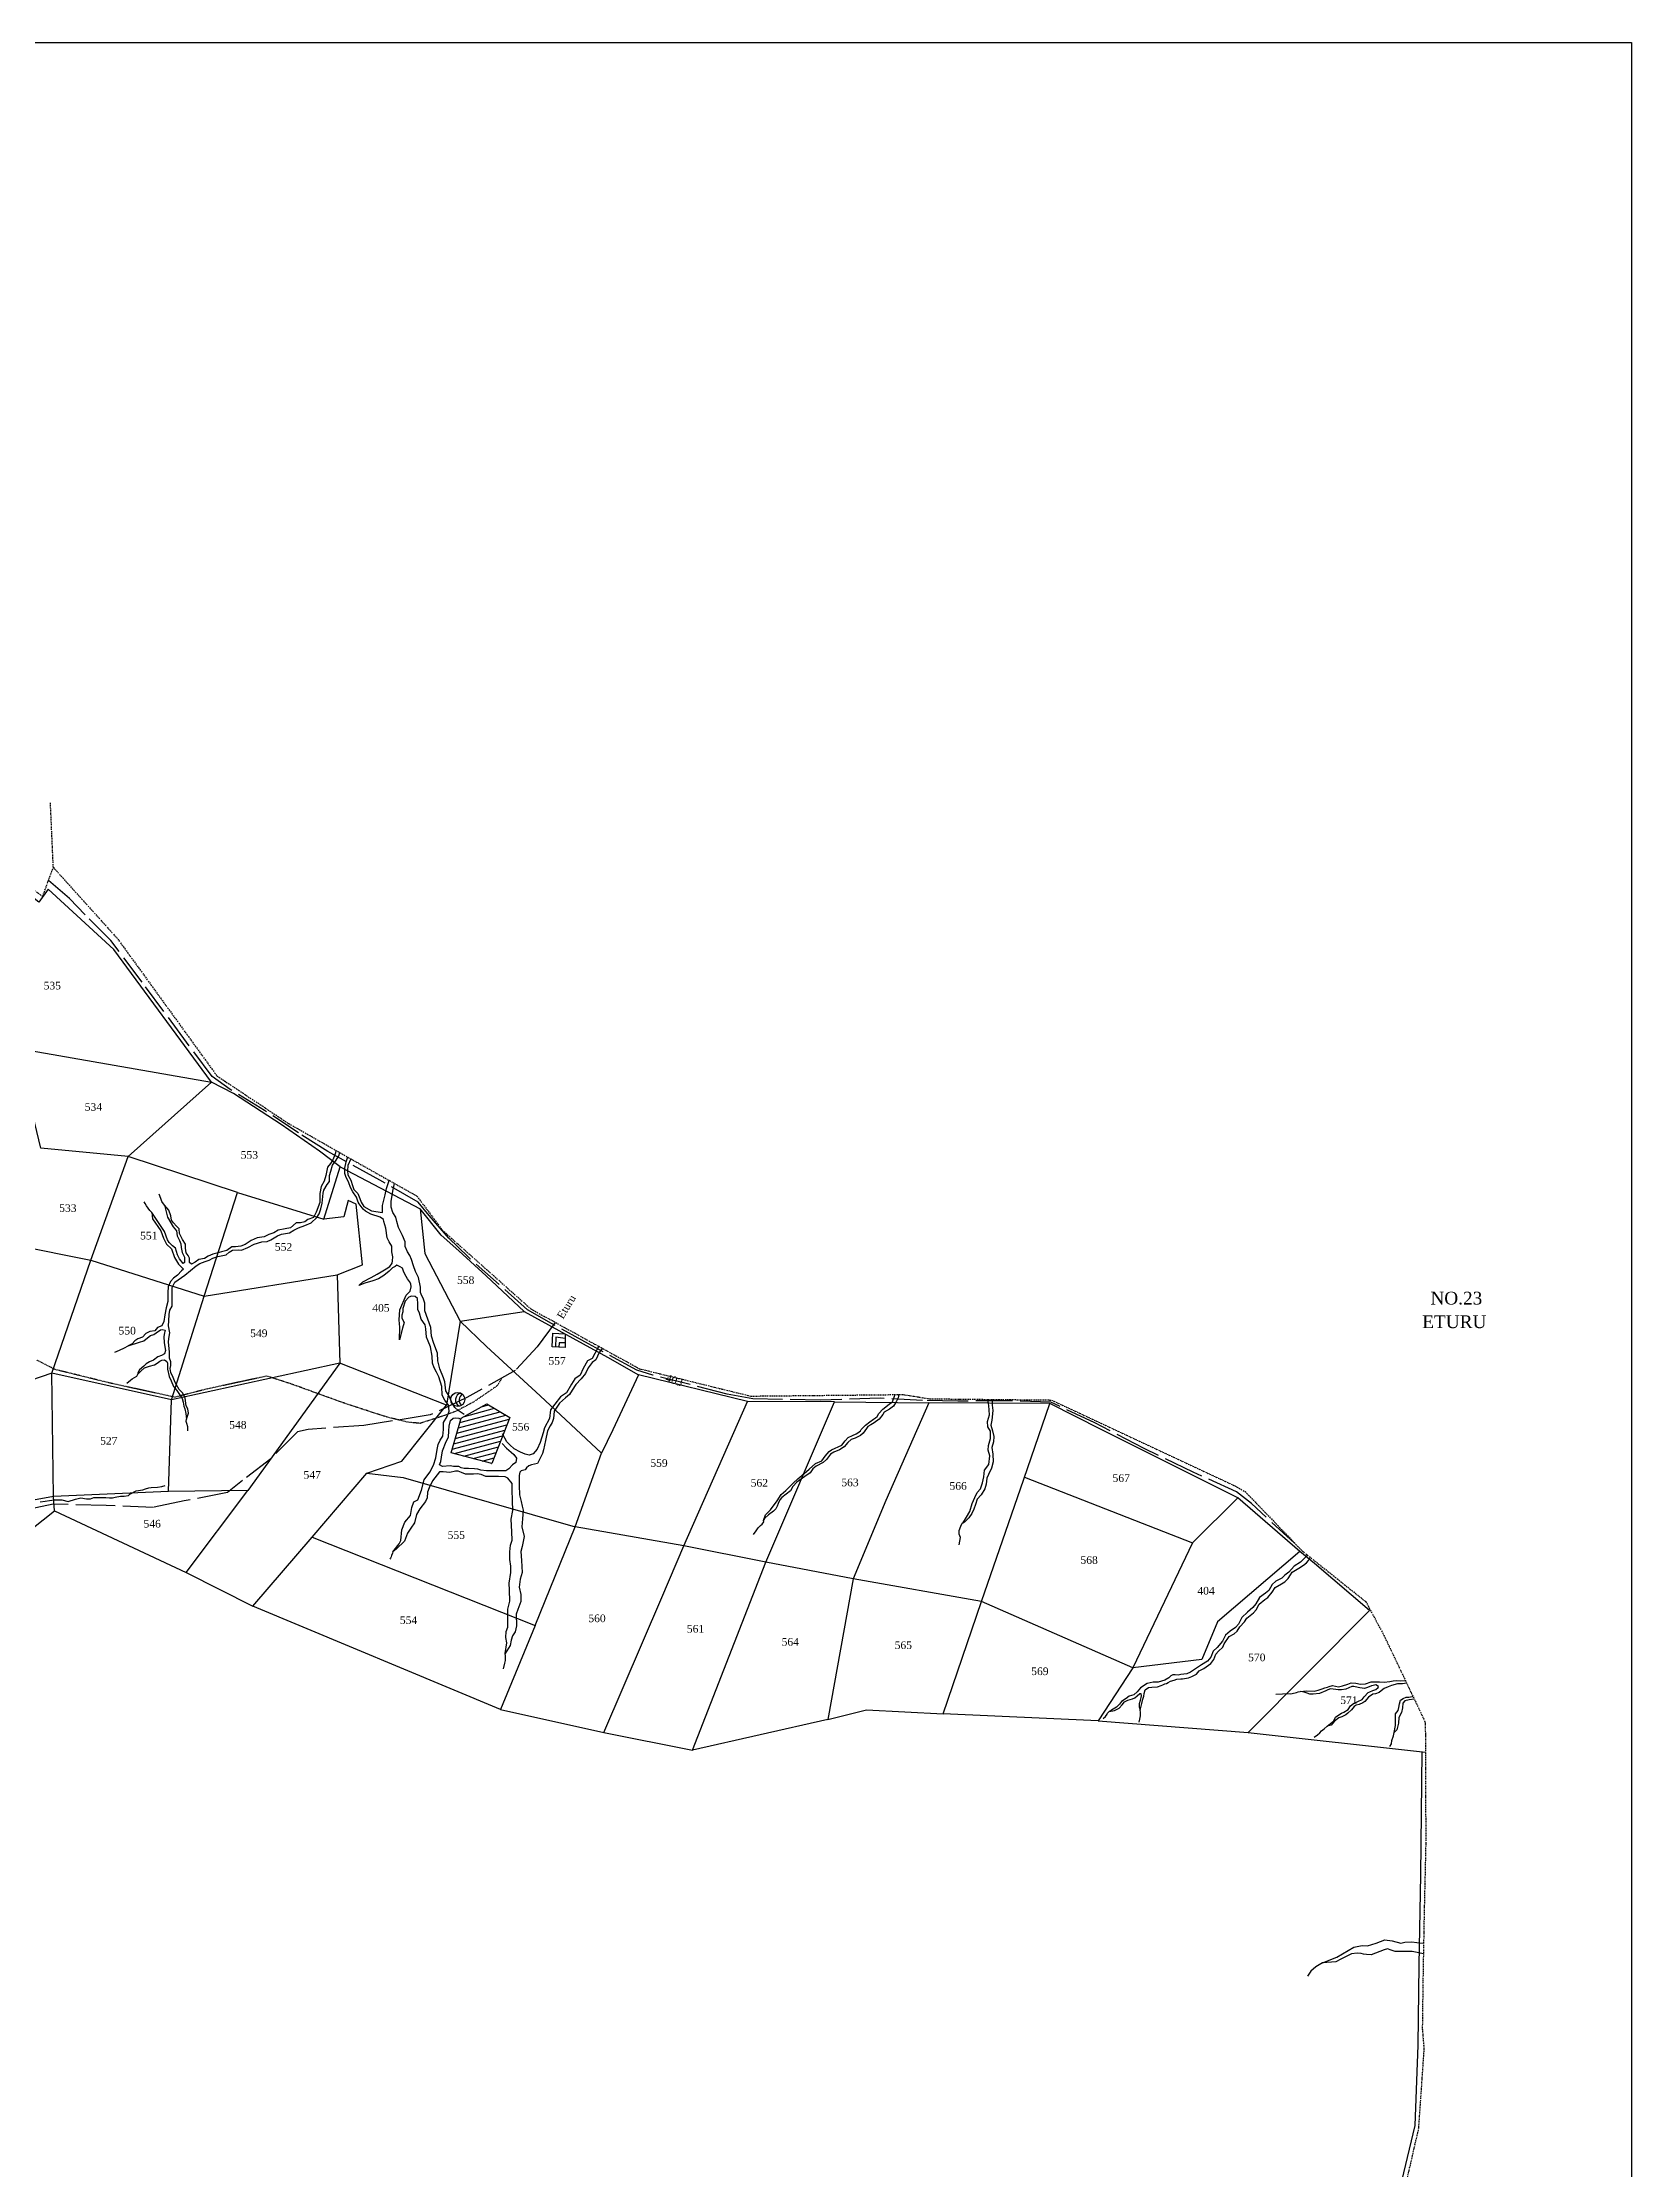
# Model space of a CAD drawing. Header units: millimetres. Extents: x 523 to 2125, y -761 to 972.
# Drawn here: x 1503 to 2125, y 138 to 972 of the extents above; entities that cross this region are included whole.
import ezdxf

# ---------------------------------------------------------------- set-up
doc = ezdxf.new("R2010")
doc.units = ezdxf.units.MM
doc.header["$MEASUREMENT"] = 0
for name, pattern in [('ACAD_ISO02W100', [15, 12, -3]), ('ACAD_ISO07W100', [3, 0, -3]), ('BORDER', [1.75, 0.5, -0.25, 0.5, -0.25, 0, -0.25])]:
    doc.linetypes.add(name, pattern=pattern)
for name, color, linetype in [('CARTTRACK', 30, 'ACAD_ISO02W100'), ('NALA', 4, 'Continuous'), ('ROUND WELL', 5, 'Continuous'), ('SQUAREWELL', 5, 'Continuous'), ('SURVEY_BND', 7, 'Continuous'), ('VILLAGE_AREA', 1, 'Continuous')]:
    doc.layers.add(name, color=color, linetype=linetype)
doc.layers.add('FOOTPATH', color=150, linetype='ACAD_ISO07W100', lineweight=30)
doc.layers.add('VILL_BOUNDARY', color=6, linetype='BORDER', lineweight=30)
doc.styles.get("Standard").update_dxf_attribs({"font": 'TIMES.TTF'})

msp = doc.modelspace()

# ---------------------------------------------------------------- hatches: boundary and pattern name
at = {"layer": 'VILLAGE_AREA'}
h = msp.add_hatch(dxfattribs=at)
h.set_pattern_fill('ANSI31', color=256, scale=15, angle=330, style=0)
h.paths.add_polyline_path([(1685.72, 432.89), (1676.73, 438.28), (1666.66, 432.62), (1662.8, 419.06), (1678.73, 414.81)])
h.paths.add_polyline_path([(1680.37, 422.95), (1688.54, 422.95), (1688.54, 427.52), (1680.37, 427.52)], flags=9)

# ---------------------------------------------------------------- linework, layer by layer
at = {"lineweight": 30}
msp.add_lwpolyline([(523.41, 971.99), (2125.4, 971.99), (2125.4, -760.56), (523.41, -760.56)], close=True, dxfattribs=at)
at = {"layer": 'CARTTRACK'}
for points in [[(1993.37, 383.67), (1976.41, 399.12), (1970.65, 403.8), (1953.57, 411.41), (1934.42, 420.73), (1915.02, 430.83), (1897.78, 438.84), (1880.42, 439.47), (1861.4, 439.31), (1847.47, 439.58), (1830.91, 440.44), (1807.59, 439.63), (1780.95, 440.19), (1771.01, 442.09), (1741.87, 449.45), (1735.56, 451.44), (1716.65, 461.73), (1702.14, 469.76), (1692.74, 475.05), (1669.31, 495.96), (1661.81, 503.14), (1654.15, 512.03), (1649.82, 517.27), (1634.86, 525.94), (1614.36, 537.13), (1602.9, 544.53), (1589.59, 553.25), (1576.17, 561.54), (1569.05, 566.57), (1559.06, 580.03), (1541.65, 603.58), (1529.3, 619.96), (1519.34, 629.91), (1513.21, 636.38), (1504.95, 643.49)], [(1703.59, 470.18), (1696.51, 460.61), (1687.85, 451.32), (1668.94, 440.74), (1654.58, 433.87), (1628.58, 429.81), (1606.68, 428.15), (1602.57, 427.27), (1592.03, 416.69), (1581.02, 408.13), (1575.13, 403.46), (1558.14, 400.18), (1546.1, 397.64), (1527.58, 398.37), (1506.73, 398.86), (1471.31, 391.67)]]:
    msp.add_lwpolyline(points, dxfattribs=at)
at = {"layer": 'FOOTPATH', "ltscale": 0.002}
msp.add_lwpolyline([(1682.62, 448.4), (1680.81, 445.3), (1671.55, 438.97), (1664.64, 435.31), (1658.52, 433.12), (1650.59, 430.59), (1645.88, 431.01), (1637.4, 433.1), (1621.96, 438.12), (1611.18, 441.99), (1599.84, 446.11), (1593.09, 448.25), (1590.63, 449.14), (1567.1, 444.07), (1554.49, 440.83), (1530.03, 446.16), (1514.9, 449.87), (1507.47, 451.7), (1500.4, 455.36)], dxfattribs=at)
at = {"layer": 'NALA'}
for points in [[(1617.69, 537.59), (1617.22, 535.85), (1616.42, 533.96), (1615.45, 532.47), (1614.29, 530.99), (1613.6, 527.82), (1612.92, 525.49), (1611.83, 523.44), (1611.31, 520.76), (1611.31, 517.15), (1609.9, 513.45), (1608.86, 511.29), (1606.52, 510.56), (1605.36, 509.64), (1603.67, 509.16), (1601.98, 509.16), (1599.81, 507.31), (1597.7, 506.81), (1595.01, 506.33), (1593.2, 505.24), (1591.27, 504.6), (1589.5, 503.76), (1586.77, 503.28), (1584.4, 502.31), (1582.03, 500.75), (1580.34, 500.06), (1578.25, 499.86), (1576.76, 499.74), (1574.83, 498.42), (1572.73, 497.8), (1570.92, 497.32), (1569.35, 496.88), (1567.54, 496.2), (1566.1, 495.19), (1563.85, 494.87), (1562.4, 493.83), (1560.99, 492.99), (1560.15, 493.63), (1560.19, 495.32), (1559.67, 496.4), (1558.9, 497.44), (1558.58, 499.33), (1558.58, 500.89), (1557.42, 502.62), (1556.29, 505.07), (1556.17, 506.9), (1555.13, 507.94), (1553.96, 509.15), (1553.2, 510.31), (1552.92, 511.96), (1552.15, 514.16), (1550.38, 516.14), (1551.59, 511.4), (1553.84, 507.67), (1555.05, 506.02), (1555.41, 504.18), (1556.33, 502.29), (1556.86, 500.97), (1556.9, 499.57), (1557.26, 497.64), (1557.26, 497.64), (1558.22, 495.79), (1558.22, 493.63), (1557.66, 493.27), (1556.29, 495.15), (1555.45, 496.6), (1554.65, 499.29), (1553.52, 500.21), (1552.19, 501.54), (1551.51, 502.5), (1550.46, 505.85), (1545.44, 513.24), (1545.72, 510.83), (1549.02, 506.01), (1550.02, 503.2), (1551.23, 500.88), (1553.2, 498.99), (1554.28, 495.56), (1555.89, 492.95), (1557.82, 491.1), (1557.1, 490.38), (1555.48, 488.68), (1553.88, 487.56), (1552.71, 486.15), (1551.83, 484.15), (1551.71, 481.9), (1551.71, 478.34), (1551.02, 475.85), (1550.58, 473.12), (1550.18, 470.59), (1549.38, 468.79), (1547.63, 468.12), (1546.55, 466.87), (1544.62, 466.55), (1543.13, 465.87), (1541.77, 464.38), (1539.92, 463.7), (1538.75, 462.94), (1537.67, 461.82), (1536.14, 460.93), (1540.64, 462.42), (1542.29, 462.9), (1543.74, 464.18), (1544.94, 464.99), (1546.23, 465.47), (1547.15, 466.03), (1548.88, 467.27), (1549.48, 467.4), (1550.61, 467.11), (1550.41, 466.03), (1550.09, 464.67), (1550.25, 462.18), (1550.81, 459.13), (1550.41, 457.88), (1549.24, 457.16), (1547.76, 456.68), (1546.11, 455.33), (1544.54, 454.69), (1543.17, 453.89), (1542.33, 453.04), (1540.6, 451.6), (1539.88, 450.44), (1540, 449.87), (1541.08, 451), (1542.53, 452.32), (1544.46, 453.04), (1546.43, 453.53), (1547.47, 454.25), (1548.52, 454.97), (1549.4, 455.41), (1550.45, 455.45), (1551.25, 454.85), (1551.61, 454.21), (1551.61, 453.13), (1551.61, 451.88), (1552.22, 448.91), (1552.98, 447.3), (1553.86, 445.02), (1555.21, 443.51), (1557.38, 440.3), (1557.66, 438.93), (1557.98, 437.33), (1558.42, 436.32), (1558.82, 434.52), (1559.08, 432.2), (1559.76, 434.58), (1559.54, 436.25), (1558.95, 437.51), (1558.45, 440.44), (1557.64, 442.42), (1556.1, 443.87), (1554.52, 446.65), (1553.85, 448.63), (1552.85, 450.48), (1552.63, 452.06), (1552.85, 453.28), (1552.85, 454.72), (1552.36, 456.21), (1552.36, 458.69), (1552, 462.37), (1552.09, 463.81), (1552.49, 466.11), (1551.95, 468.82), (1552.04, 470.8), (1552.18, 473.3), (1552.54, 474.93), (1553.35, 476.55), (1553.35, 479.57), (1553.35, 483.86), (1554.48, 485.93), (1558.32, 488.75), (1562.75, 492.36), (1564.19, 493.26), (1566.31, 494.03), (1567.92, 494.51), (1569.28, 495.3), (1571.28, 496.03), (1574.51, 496.69), (1575.81, 497.67), (1577.11, 498.53), (1579.24, 498.59), (1580.54, 498.5), (1583.02, 499.55), (1585.49, 500.91), (1588.6, 501.7), (1590.69, 501.92), (1592.06, 502.56), (1594.69, 504.17), (1596.24, 504.74), (1599.34, 505.23), (1601.11, 506.28), (1602.98, 507.26), (1605.39, 508.18), (1607.83, 509.22), (1610.16, 511.26), (1611.04, 512.78), (1611.62, 514.65), (1612.15, 516.9), (1612.57, 520.81), (1612.85, 522.02), (1614.19, 524.2), (1615.11, 525.44), (1615.07, 527.82), (1615.64, 529.53), (1616.25, 531.83), (1617.65, 533.73), (1618.69, 535.47), (1619.14, 536.77)], [(1722.03, 460.02), (1720.84, 458.32), (1719.52, 455.49), (1718, 454.4), (1716.48, 452.41), (1715.39, 450.15), (1713.7, 448.02), (1711.61, 445.85), (1710.22, 443.59), (1709.14, 441.86), (1707.61, 440.64), (1705.18, 438.55), (1703.09, 435.43), (1702.91, 432.47), (1702.31, 430.9), (1701.51, 429.64), (1700.54, 427.64), (1699.73, 423.87), (1699, 420.17), (1698.61, 418.72), (1697.09, 415.85), (1696.6, 414.87), (1694.2, 414.29), (1693.19, 413.88), (1692.31, 413.11), (1691.71, 412.38), (1690.16, 412.02), (1689.63, 411.4), (1689.43, 410.13), (1689.45, 406.23), (1689.58, 402.55), (1690.16, 400.01), (1690.55, 398.17), (1690.97, 396.51), (1690.74, 393.16), (1690.47, 390.06), (1691.39, 386.29), (1690.55, 382.29), (1690.08, 380.29), (1690.39, 376.84), (1690.62, 372.07), (1689.78, 369.46), (1689.39, 366.36), (1690.04, 363.55), (1690.08, 360.7), (1688.85, 357.61), (1688.23, 355.72), (1688.39, 351.26), (1687.85, 348.82), (1686.85, 347.24), (1686.31, 345.59), (1685.92, 343.43), (1683.96, 340.32), (1684.53, 344.59), (1684.19, 346.66), (1684.38, 349.01), (1685.03, 350.63), (1685.03, 354.59), (1685.03, 357.78), (1685.81, 360.93), (1685.58, 365.2), (1685.5, 367.97), (1686.12, 372.15), (1686.19, 374.57), (1685.77, 377.26), (1685.77, 380.19), (1685.96, 382.8), (1686.62, 384.83), (1686.54, 388.06), (1686.31, 393.07), (1686.89, 396.41), (1686.85, 400.17), (1686.66, 404.71), (1686.66, 407.02), (1685.04, 409.1), (1683.96, 409.56), (1681.27, 409.71), (1679.3, 409.75), (1676.35, 409.74), (1674.47, 410.58), (1672.93, 410.78), (1671.46, 410.66), (1669.65, 410.66), (1668.34, 410.66), (1666.84, 411.35), (1665.57, 411.78), (1664.41, 411.78), (1662.18, 411.35), (1659.6, 411.62), (1658.21, 411.62), (1655.5, 407.99), (1654.16, 405.37), (1653.54, 403.56), (1653.42, 401.44), (1652.65, 399.94), (1650.42, 397.05), (1649.11, 394.9), (1648.45, 391.57), (1646.91, 389.56), (1645.68, 387.53), (1644.52, 384.45), (1641.17, 381.25), (1639.86, 380.25), (1642.36, 383.4), (1643.02, 384.71), (1643.4, 388.79), (1644.63, 391.83), (1646.76, 394.5), (1647.29, 397.54), (1648.1, 399.77), (1649.65, 400.59), (1651.11, 404.36), (1652.15, 408.48), (1654.39, 411.45), (1655.81, 414.22), (1656.78, 417.03), (1657.24, 420.32), (1657.7, 422.29), (1658.4, 424.02), (1659.44, 425.63), (1659.75, 428.19), (1659.82, 430.96), (1661.17, 433.23), (1662.02, 435.39), (1661.67, 437.71), (1660.28, 439.71), (1659.28, 441.64), (1659.05, 445.02), (1657.97, 448.85), (1657.01, 450.7), (1656.16, 452.31), (1655.43, 454.16), (1655.35, 456.97), (1654.69, 460.57), (1653.69, 462.76), (1653.11, 464.42), (1652.77, 467.65), (1652.58, 469.19), (1651.03, 471.48), (1650.38, 473.75), (1649.69, 475.25), (1649.69, 477.44), (1649.57, 479.56), (1648.61, 480.29), (1648.61, 480.29), (1647.18, 480.52), (1646.14, 480.02), (1646.14, 480.02), (1644.76, 478.48), (1643.87, 475.6), (1643.87, 474.33), (1643.41, 473.06), (1643.37, 471.79), (1644.29, 470.13), (1643.72, 467.9), (1642.52, 463.36), (1642.68, 468.32), (1642.56, 469.63), (1642.33, 471.21), (1642.52, 473.17), (1642.64, 475.1), (1645.18, 480.88), (1646.65, 482.42), (1647.07, 484.15), (1646.99, 485.27), (1646.38, 486.19), (1645.68, 487.23), (1645.14, 488.23), (1644.26, 489.9), (1643.68, 491.4), (1642.75, 492.02), (1641.44, 492.56), (1640.79, 492.13), (1639.71, 491.52), (1638.4, 490.21), (1636.36, 488.56), (1634.34, 487.29), (1632.07, 486.48), (1628.87, 485.52), (1626.6, 484.63), (1628.1, 486.02), (1631.34, 487.79), (1633.77, 489.06), (1635.38, 489.98), (1637.27, 491.21), (1638.7, 492.13), (1639.66, 493.4), (1639.81, 494.25), (1639.93, 495.83), (1639.54, 497.85), (1639.47, 500.08), (1638.47, 501.73), (1637.73, 503.31), (1637.19, 507.16), (1636.31, 509.79), (1636.21, 510.5), (1634.97, 511.45), (1631.31, 512.56), (1629.22, 513.76), (1628.28, 514.61), (1626.74, 516.63), (1626.32, 517.35), (1625.6, 519.31), (1624.16, 521.34), (1623.24, 523.1), (1622.59, 524.93), (1621.48, 527.41), (1621.02, 528.58), (1621.02, 530.71), (1621.61, 533.16), (1622.2, 535.04)], [(1623.4, 534.36), (1622.23, 531.68), (1622.1, 529.63), (1622.2, 527.97), (1623.48, 525.95), (1624.1, 523.86), (1624.58, 522.3), (1626.19, 520.65), (1627, 518.8), (1627.46, 517.3), (1628.54, 515.57), (1631.57, 513.97), (1635.85, 513.21), (1635.81, 513.53), (1635.81, 515.99), (1636.85, 520.25), (1637.43, 522.72), (1638.42, 525.86)], [(1545.44, 513.24), (1544.68, 514), (1543.37, 515.94), (1542.87, 516.75), (1542.45, 517.39)], [(1550.38, 516.14), (1549.34, 517.6), (1548.95, 518.76), (1548.35, 520.46)], [(1667.88, 434.06), (1666.28, 435.06), (1665.5, 435.69), (1664.17, 436.84), (1663.2, 438.55), (1661.94, 441.26), (1660.64, 443.38), (1660.34, 446.87), (1659.79, 448.46), (1658.26, 451.99), (1657.52, 455.13), (1657.37, 458.09), (1656, 461.95), (1655.03, 464.77), (1654.85, 468.2), (1653.66, 471.42), (1652.43, 474.65), (1652.4, 477.71), (1651.8, 479.64), (1651.21, 480.64), (1650.73, 481.86), (1650.73, 484.05), (1649.95, 487.81), (1648.79, 490.08), (1647.94, 492.41), (1647.23, 494.87), (1646.57, 496.36), (1645.64, 497.84), (1644.67, 499.92), (1644.67, 501.73), (1643.74, 504.29), (1642.17, 507.32), (1641.43, 509.69), (1641.05, 511.44), (1639.94, 513.25), (1639.2, 515.33), (1639.2, 517.67), (1639.98, 522.28), (1640.61, 524.62)], [(1530.91, 458.54), (1532.78, 459.33), (1534.72, 460.24), (1536.14, 460.93)], [(1720.59, 460.81), (1719.11, 457.98), (1718.06, 456.01), (1716.15, 455.04), (1714.48, 452.07), (1713.35, 449.54), (1711.22, 448.06), (1709.92, 445.96), (1707.95, 442.61), (1705.6, 441.02), (1703.39, 438.17), (1701.75, 435.85), (1701.29, 432.5), (1699.35, 428.84), (1698.76, 426.82), (1697.7, 423.05), (1696.46, 420.5), (1694.87, 418.59), (1693.39, 418.16), (1691.75, 418.48), (1689.89, 419.23), (1687.44, 420.55), (1685.74, 422.22), (1684.61, 423.35), (1682.86, 426.51)], [(1535.6, 446.31), (1537.03, 447.54), (1537.75, 448.1), (1538.58, 448.53), (1539.61, 449.09), (1540, 449.87)], [(1838.23, 441.89), (1837.93, 440.62), (1837.2, 438.97), (1836.14, 437.29), (1834.58, 436.11), (1832.5, 435.03), (1831.94, 434.1), (1830.58, 432.26), (1828.53, 430.73), (1827.26, 429.95), (1826.15, 429.3), (1825.59, 428.6), (1824.22, 426.76), (1823.22, 425.77), (1821.1, 424.77), (1819.55, 424.24), (1818.28, 423.09), (1816.8, 421.32), (1815.02, 420.18), (1812.78, 419.28), (1811.49, 418.56), (1809.88, 416.37), (1808.53, 415.22), (1805.81, 413.76), (1804.59, 412.75), (1803.44, 411.16), (1801.45, 409.69), (1798.32, 407.49), (1796.7, 405.8), (1795.73, 404.15), (1794.11, 402.78), (1792.43, 401.49), (1791.59, 400.6), (1790.88, 399.19), (1790.56, 398.18), (1790.05, 397.04), (1789.15, 396.1), (1787.21, 394.72), (1785.75, 393.36), (1785.15, 392.45), (1785.92, 394.68), (1787.92, 396.74), (1790.57, 400.23), (1792.06, 402.75), (1793.96, 404.22), (1796.87, 407.12), (1798.7, 408.8), (1801.07, 410.89), (1803.07, 412.6), (1805.6, 414.91), (1808.12, 415.91), (1809.4, 417.71), (1810.87, 419.52), (1811.89, 420.23), (1815.89, 422.09), (1817.14, 423.71), (1818.32, 425.01), (1820.13, 425.88), (1821.56, 426.51), (1822.22, 426.91), (1823.18, 427.66), (1823.53, 428.22), (1825.16, 429.86), (1826.93, 431.2), (1828.36, 432.22), (1829.14, 432.81), (1829.77, 433.31), (1830.45, 434.43), (1832.01, 436.14), (1834.47, 438.1), (1835.78, 439.01), (1836.06, 439.75), (1836.78, 441.87)], [(1874.79, 439.98), (1874.82, 437.73), (1875.05, 435.57), (1874.66, 431.82), (1874.31, 429.82), (1875.01, 427.71), (1875.44, 425.43), (1875.4, 423.4), (1874.68, 421.15), (1875.04, 418.53), (1875.19, 415.44), (1874.61, 413.01), (1873.33, 410.55), (1872.71, 409.14), (1872.46, 406.75), (1871.92, 404.94), (1870.57, 402.61), (1868.97, 400.87), (1868.25, 398.73), (1867.66, 396.89), (1866.9, 395.3), (1865.63, 393.59), (1863.96, 391.81), (1863.37, 391.49), (1864.75, 393.81), (1866.06, 396.02), (1866.94, 399.2), (1867.99, 401.52), (1868.93, 403.48), (1870.24, 404.89), (1870.97, 407.32), (1871.62, 409.68), (1871.84, 412.18), (1873.48, 414.5), (1873.91, 417.91), (1873.3, 420.09), (1873.37, 421.97), (1874.17, 424.65), (1874.17, 427.58), (1873.08, 429.18), (1873.05, 431.28), (1873.84, 433.97), (1873.52, 437.56), (1873.12, 439.99)], [(1559.54, 427.7), (1559.49, 429.25), (1559.1, 430.47), (1558.93, 431.3), (1559.08, 432.2)], [(1682.81, 422.66), (1684.45, 420.81), (1686.29, 419.32), (1687.28, 418.42), (1688.43, 416.92), (1688.17, 415.3), (1686.85, 414.32), (1685.43, 412.72), (1684.15, 411.95), (1681.54, 411.95), (1678.51, 411.95), (1676.59, 411.95), (1674.45, 412.29), (1673.25, 412.68), (1671.93, 412.8), (1669.62, 412.85), (1667.82, 412.85), (1666.67, 413.14), (1665.81, 413.66), (1663.63, 413.7), (1662.39, 413.91), (1659.36, 413.66), (1658.21, 414.38), (1658.72, 415.62), (1658.98, 417.37), (1659.32, 419.85), (1660.86, 423.54), (1661.75, 425.12), (1661.88, 427.68), (1661.97, 429.47), (1662.56, 431.71), (1663.51, 432.56), (1664.57, 432.77), (1665.73, 432.65), (1666.09, 432.19)], [(1501.69, 399.77), (1503.65, 400.1), (1505.33, 400.31), (1507.21, 400.6), (1509.35, 400.66), (1510.13, 400.63), (1512.68, 399.94), (1515.46, 400.93), (1517.57, 401.41), (1519.88, 400.96), (1521.38, 400.98), (1522.64, 401.47), (1525.16, 401.55), (1527.46, 401.52), (1528.78, 401.41), (1530.06, 401.33), (1531.06, 401.6), (1533.15, 402.03), (1534.62, 402.03), (1536.23, 402.32), (1536.82, 402.86), (1539.31, 404.14), (1541.93, 404.52), (1543, 404.98), (1544.24, 405.32), (1545.23, 405.46), (1547.59, 405.62), (1549.38, 405.86), (1550.64, 406.26)], [(1781.31, 386.97), (1782.32, 388.48), (1783.14, 389.63), (1784.05, 390.48), (1784.71, 391.11), (1785.31, 391.98), (1785.15, 392.45)], [(1861.9, 383.01), (1862.47, 385.83), (1861.93, 387.16), (1861.93, 388.64), (1862.55, 390.28), (1863.03, 391.45), (1863.5, 391.7)], [(1639.86, 380.25), (1639.74, 379.68), (1639.4, 378.82), (1639.23, 378.26), (1638.98, 377.68), (1638.76, 377.29)], [(1998.45, 378.91), (1997.31, 377.69), (1995.73, 376.23), (1993.18, 374.61), (1991.06, 372.24), (1989.58, 371.11), (1988.42, 369.88), (1986.06, 368.68), (1984.64, 367.36), (1983.29, 365.03), (1981.93, 364.01), (1979.65, 362.32), (1978.17, 359.89), (1977.01, 358.39), (1974.9, 356.56), (1972.74, 354.41), (1971.32, 351.85), (1970.23, 350.51), (1968.08, 349.1), (1966.27, 347.57), (1965.11, 345.24), (1963.04, 342.76), (1961.42, 341.21), (1960.54, 338.88), (1959.17, 337.31), (1956.94, 335.94), (1954.51, 334.37), (1952.56, 333.02), (1951.09, 332.36), (1948.8, 332.08), (1947.71, 331.92), (1946.53, 331.97), (1945.58, 331.97), (1944.79, 331.59), (1944.05, 330.83), (1942.47, 329.86), (1939.85, 329.12), (1938.88, 329.12), (1937.93, 329.12), (1935.63, 328.58), (1932.96, 326.88), (1931.68, 325.36), (1930.38, 324.15), (1928.53, 323.57), (1927.35, 322.76), (1925.58, 321.56), (1924.68, 320.52), (1923.54, 319.31), (1921.64, 318.17), (1920.69, 317.59), (1922.73, 318.01), (1924.61, 318.89), (1925.79, 320.28), (1926.65, 321.37), (1927.99, 322.06), (1929.8, 322.57), (1930.68, 322.99), (1931.63, 323.82), (1932.7, 324.66), (1933.11, 324.66), (1933.18, 323.73), (1932.79, 321.95), (1932.49, 320.65), (1932.42, 319.38), (1932.79, 318.08), (1933.44, 320.81), (1933.92, 322.5), (1934.25, 323.64), (1934.39, 324.7), (1934.83, 326.07), (1936.09, 327.01), (1937.38, 327.15), (1939.66, 327.31), (1941.05, 327.75), (1941.72, 328.05), (1942.55, 328.44), (1943.16, 328.65), (1943.85, 329.02), (1944.76, 329.46), (1946.12, 329.9), (1947.21, 330.27), (1948.79, 330.46), (1949.48, 330.48), (1951.84, 330.77), (1953.14, 331.35), (1954.95, 332.27), (1955.9, 333.59), (1957.78, 334.5), (1960.54, 336.41), (1961.68, 338.05), (1962.53, 340.11), (1963.53, 341.27), (1965.18, 342.84), (1965.81, 344.16), (1967.66, 346.98), (1969.7, 348.12), (1970.81, 349.09), (1971.95, 350.82), (1973.71, 352.72), (1974.71, 354.27), (1975.89, 355.24), (1977.31, 356.26), (1978.33, 357.49), (1979.51, 359.75), (1981.74, 361.53), (1982.88, 362.31), (1984.55, 364.38), (1985.73, 366.25), (1988.28, 367.72), (1989.51, 368.49), (1990.86, 369.76), (1991.78, 371.22), (1992.39, 372.21), (1995.04, 373.78), (1996.89, 375.03), (1998.03, 375.89), (1998.77, 376.79), (1999.51, 378.07)], [(1683.29, 334.32), (1683.81, 336.63), (1684.02, 337.57), (1684.02, 338.72), (1684.02, 339.49), (1683.96, 340.32)], [(1986.05, 324.37), (1988.56, 324.54), (1990.18, 324.66), (1991.81, 324.51), (1992.43, 324.69), (1994.17, 325.05), (1994.81, 325.34), (1995.51, 325.45)], [(2037.27, 328.75), (2035.61, 328.43), (2033.7, 328.43), (2031.31, 327.81), (2030.01, 327.31), (2028.52, 326.65), (2027.27, 325.73), (2026.48, 325.09), (2025.14, 324.56), (2024, 324.36), (2022.37, 323.17), (2020.96, 321.54), (2020.16, 321.01), (2018.72, 320.37), (2017.52, 320.09), (2016.68, 319.63), (2015.72, 318.31), (2014.28, 317.02), (2013.42, 316.35), (2011.87, 315.56), (2010.77, 315.08), (2008.99, 313.79), (2007.68, 312.27), (2006.15, 311.91), (2008.81, 313.92), (2009.43, 315.34), (2010.75, 316.32), (2011.76, 316.93), (2012.7, 317.31), (2014.35, 318.44), (2015.34, 319.86), (2016.51, 320.76), (2019.81, 322.37), (2020.64, 323.36), (2022.2, 325.07), (2022.84, 325.38), (2024, 325.79), (2025.22, 326.3), (2026.08, 326.99), (2026.19, 327.36), (2025.2, 328.05), (2024.13, 327.85), (2023.49, 327.64), (2021.94, 327.05), (2020.83, 326.67), (2018.9, 326.88), (2018.26, 326.98), (2016.55, 327.46), (2015.84, 327.46), (2013.46, 326.42), (2011.81, 326.06), (2010.49, 326.06), (2009.52, 326.25), (2007.5, 326.45), (2006.37, 326.1), (2005.58, 325.73), (2003.11, 324.69), (2000.65, 324.39), (1999.32, 324.46), (1998.26, 324.75), (1997.08, 325.15), (1996.43, 325.38), (1995.51, 325.45), (1998.18, 325.66), (2001.1, 325.64), (2002.58, 325.96), (2004.17, 326.52), (2005.27, 326.83), (2006.21, 327.22), (2006.95, 327.39), (2008.25, 327.76), (2010.54, 327.35), (2012.19, 327.71), (2014.26, 328.35), (2015.48, 328.8), (2017.33, 328.71), (2019.24, 328.34), (2021.22, 328.48), (2023.36, 329.23), (2026.61, 329.29), (2028.46, 329.14), (2030.68, 329.36), (2032.05, 329.69), (2033.35, 329.77), (2034.87, 329.65), (2036.78, 329.77)], [(1918.39, 314.86), (1919.3, 315.7), (1919.87, 316.59), (1920.04, 316.94), (1920.69, 317.59)], [(1932.42, 313.38), (1932.71, 314.64), (1932.91, 315.88), (1932.99, 316.76), (1933.03, 317.29), (1932.79, 318.08)], [(2040.29, 322.39), (2038.24, 322.16), (2036.61, 321.74), (2035.79, 320.84), (2035.72, 319.01), (2035.31, 317.28), (2034.23, 315.32), (2034.14, 313.04), (2033.48, 310.42), (2032.41, 309.34), (2032.89, 312.09), (2032.89, 314.37), (2032.98, 316.74), (2033.9, 317.99), (2034.25, 319.21), (2034.51, 320.65), (2034.91, 322.06), (2035.9, 322.77), (2037.13, 323.19), (2038.14, 323.26), (2038.75, 323.36), (2039.76, 323.51)], [(2000.99, 307.57), (2002.37, 308.46), (2003.26, 309.31), (2003.96, 310.05), (2004.94, 310.85), (2006.15, 311.91)], [(2030.65, 303.95), (2031.3, 304.95), (2031.48, 306.3), (2032.12, 308.04), (2032.41, 309.34)], [(2043.85, 222.66), (2039.4, 223.5), (2035.17, 223.5), (2032.73, 223.5), (2031.26, 224.1), (2029.75, 224.5), (2028.46, 224.14), (2023.32, 222.24), (2021.56, 222.28), (2020.34, 222.53), (2019.41, 222.71), (2017.94, 222.89), (2015.72, 222.64), (2011.49, 220.49), (2009.55, 219.49), (2004.36, 219.06), (2009.88, 221.35), (2016.62, 225.25), (2019.81, 225.89), (2021.92, 225.68), (2025.29, 226.82), (2028.7, 228.11), (2031.67, 227.65), (2034.97, 226.82), (2036.58, 227.22), (2039.38, 227.36), (2041.31, 227), (2042.2, 226.86), (2043.92, 226.72)], [(2004.36, 219.06), (2001.7, 217.46), (1999.77, 215.74), (1998.45, 213.85)]]:
    msp.add_lwpolyline(points, dxfattribs=at)
at = {"layer": 'ROUND WELL'}
msp.add_circle((1665.34, 439.98), 2.74, dxfattribs=at)
for centre, start, end in [((1667.18, 439.79), 103.75534, 244.32659), ((1668.61, 439.73), 122.37722, 228.98063)]:
    msp.add_arc(centre, 2.74, start, end, dxfattribs=at)
at = {"layer": 'SQUAREWELL'}
for points in [[(1702.51, 465.95), (1707.51, 465.73), (1707.41, 460.31), (1702.38, 460.55), (1702.62, 465.95)], [(1707.48, 463.88), (1703.83, 464.34), (1703.64, 460.49)], [(1707.44, 462.17), (1705.09, 462.2), (1705.01, 460.43)]]:
    msp.add_lwpolyline(points, dxfattribs=at)
at = {"layer": 'SURVEY_BND'}
for points in [[(1460.31, 600.59), (1492.55, 577.65), (1568.76, 564.4), (1530.48, 616.33), (1504.75, 639.98), (1501.1, 634.99), (1480.74, 651.08)], [(1568.76, 564.4), (1536.18, 535.17), (1501.9, 538.55), (1492.55, 577.65)], [(1578.95, 521.07), (1612.9, 510.59), (1619.19, 531.2), (1611.21, 537.28), (1596.13, 547.82), (1577.38, 559.93), (1568.76, 564.4)], [(1492.23, 500.52), (1521.49, 494.55), (1536.18, 535.17)], [(1521.49, 494.55), (1565.95, 480.48), (1578.95, 521.07), (1536.18, 535.17)], [(1619.19, 531.2), (1650.66, 514.72), (1652.38, 497.16), (1666.25, 470.66), (1660.94, 437.76), (1619.13, 454.24)], [(1618.14, 488.87), (1628.04, 492.75), (1625.48, 516.57), (1622.33, 517.91), (1620.71, 511.58), (1612.9, 510.59)], [(1666.25, 470.66), (1691.38, 474.41), (1676.46, 488.43), (1665.82, 498.21), (1658.89, 504.43), (1650.66, 514.72)], [(1506.29, 450.33), (1521.49, 494.55)], [(1565.95, 480.48), (1618.14, 488.87), (1619.13, 454.24), (1553.09, 439.85)], [(1553.09, 439.85), (1565.95, 480.48)], [(1691.38, 474.41), (1723.99, 456.5), (1736.14, 449.68), (1726.13, 428.08), (1721.68, 418.92), (1697.66, 441.32), (1676.64, 460.7), (1666.25, 470.66)], [(1424.98, 330.06), (1459.64, 358.52), (1507.33, 396.3), (1506.88, 401.93), (1470.97, 395.39), (1441.39, 384.7), (1403.72, 370.57), (1402.22, 370.57), (1358.11, 375.93), (1362.6, 431.58), (1364.98, 452.91), (1351.06, 466.98)], [(1506.88, 401.93), (1506.29, 450.33), (1476.11, 439.92)], [(1551.91, 403.85), (1553.09, 439.85), (1506.29, 450.33)], [(1619.13, 454.24), (1583.03, 404.28)], [(1753.98, 382.62), (1778.92, 439.1), (1736.14, 449.68)], [(1558.91, 372.07), (1585.03, 358.88), (1608.28, 385.94), (1629.73, 411.06), (1643.46, 415.82), (1660.94, 437.76)], [(1786.1, 376.2), (1813.06, 439.06), (1778.92, 439.1)], [(1813.06, 439.06), (1849.97, 438.62), (1833.2, 400.29), (1820.4, 369.59), (1786.1, 376.2)], [(1870.64, 360.72), (1887.18, 408.65), (1897.44, 438.33), (1849.97, 438.62)], [(1887.48, 409.53), (1953.3, 383.76), (1971.14, 401.35), (1917.52, 428.12), (1897.44, 438.33)], [(1629.73, 411.06), (1643.91, 409.41), (1711.35, 389.96), (1721.68, 418.92)], [(1507.33, 396.3), (1558.91, 372.07), (1583.03, 404.28), (1551.91, 403.85), (1506.88, 401.93)], [(1995.37, 380.31), (1971.14, 401.35)], [(1608.28, 385.94), (1695.66, 351.33), (1711.35, 389.96)], [(1682.09, 318.46), (1722.65, 309.36), (1745.33, 362.36), (1753.98, 382.62), (1711.35, 389.96)], [(1953.3, 383.76), (1929.93, 334.73), (1870.64, 360.72)], [(1722.65, 309.36), (1757.41, 302.45), (1786.1, 376.2), (1753.98, 382.62)], [(1916.42, 314.01), (1975.18, 309.4), (2022.77, 357.2), (2001.22, 375.63), (1995.37, 380.31), (1963.14, 352.71), (1957, 338.05), (1929.93, 334.73)], [(1820.4, 369.59), (1810.37, 314.49), (1757.41, 302.45)], [(1810.37, 314.49), (1825.59, 318.33), (1855.64, 316.67), (1870.64, 360.72), (1820.4, 369.59)], [(1695.66, 351.33), (1682.09, 318.46), (1585.03, 358.88)], [(1929.93, 334.73), (1916.42, 314.01), (1855.64, 316.67)], [(1975.18, 309.4), (2044.66, 301.72)], [(2043.21, 301.88), (2042.74, 253.48), (2042.03, 218.26), (2041.71, 186.81), (2040.49, 155.32), (2033.88, 127.39), (2024.62, 84.17), (2016.84, 54.48), (2011.55, 36.26), (2012.28, 17.05)]]:
    msp.add_lwpolyline(points, dxfattribs=at)
at = {"layer": 'VILL_BOUNDARY'}
for points in [[(1506.83, 648.55), (1505.69, 673.88)], [(1481.07, 653.62), (1502.62, 637.19), (1506.83, 648.55), (1532.08, 620.49), (1570.9, 566.88), (1599.08, 548.12), (1649.37, 519.66), (1659.29, 506.34), (1694.02, 475.45), (1736.57, 452.01), (1780.18, 441.28), (1839.91, 441.9), (1850.36, 440.22), (1898.08, 439.74), (1969.98, 406.08), (1974, 403.81), (1996.29, 380.64), (2021.3, 360.65), (2028.39, 347.43), (2044.47, 313.6), (2044.63, 308.9), (2044.78, 265.89), (2044.15, 239.05), (2043.67, 212.38), (2043.42, 193.24), (2044.06, 185.48), (2041.91, 154.16), (2030.52, 104.36)]]:
    msp.add_lwpolyline(points, dxfattribs=at)
at = {"layer": 'VILLAGE_AREA'}
msp.add_lwpolyline([(1666.66, 432.62), (1676.73, 438.28), (1685.72, 432.89), (1678.73, 414.81), (1662.8, 419.06), (1666.66, 432.62)], dxfattribs=at)

# ---------------------------------------------------------------- texts
at = {"layer": 'SURVEY_BND'}
for s, height, p in [('535', 3, (1503.03, 600.73)), ('534', 3, (1519.13, 553.13)), ('553', 3, (1580.27, 534.35)), ('533', 3, (1509.11, 513.5)), ('551', 3, (1540.84, 502.7)), ('552', 3, (1593.65, 498.26)), ('558', 3, (1665.06, 485.26)), ('405', 3, (1631.83, 474.36)), ('NO.23', 5, (2046.58, 477.19)), ('550', 3, (1532.38, 465.44)), ('549', 3, (1583.97, 464.41)), ('ETURU', 5, (2043.4, 467.93)), ('557', 3, (1700.89, 453.6)), ('548', 3, (1575.76, 428.51)), ('556', 3, (1686.59, 427.76)), ('527', 3, (1525.18, 422.27)), ('547', 3, (1604.9, 408.91)), ('559', 3, (1740.83, 413.53)), ('562', 3, (1780.17, 405.79)), ('563', 3, (1815.7, 405.93)), ('567', 3, (1922.01, 407.63)), ('566', 3, (1858.1, 404.56)), ('546', 3, (1542.17, 389.75)), ('555', 3, (1661.36, 385.28)), ('568', 3, (1909.43, 375.49)), ('404', 3, (1955.26, 363.47)), ('554', 3, (1642.66, 351.94)), ('560', 3, (1716.54, 352.64)), ('561', 3, (1755.15, 348.55)), ('564', 3, (1792.29, 343.43)), ('565', 3, (1836.6, 342.12)), ('569', 3, (1890.13, 331.89)), ('570', 3, (1975.15, 337.32)), ('571', 3, (2011.26, 320.56))]:
    msp.add_text(s, height=height, dxfattribs=at).set_placement(p)
for s, rotation, p in [('Eturu', 58.70721, (1706.59, 471.21)), ('403', 341.58467, (1746.51, 447.15))]:
    msp.add_text(s, height=3, rotation=rotation, dxfattribs=at).set_placement(p)

doc.saveas('drawing.dxf')
